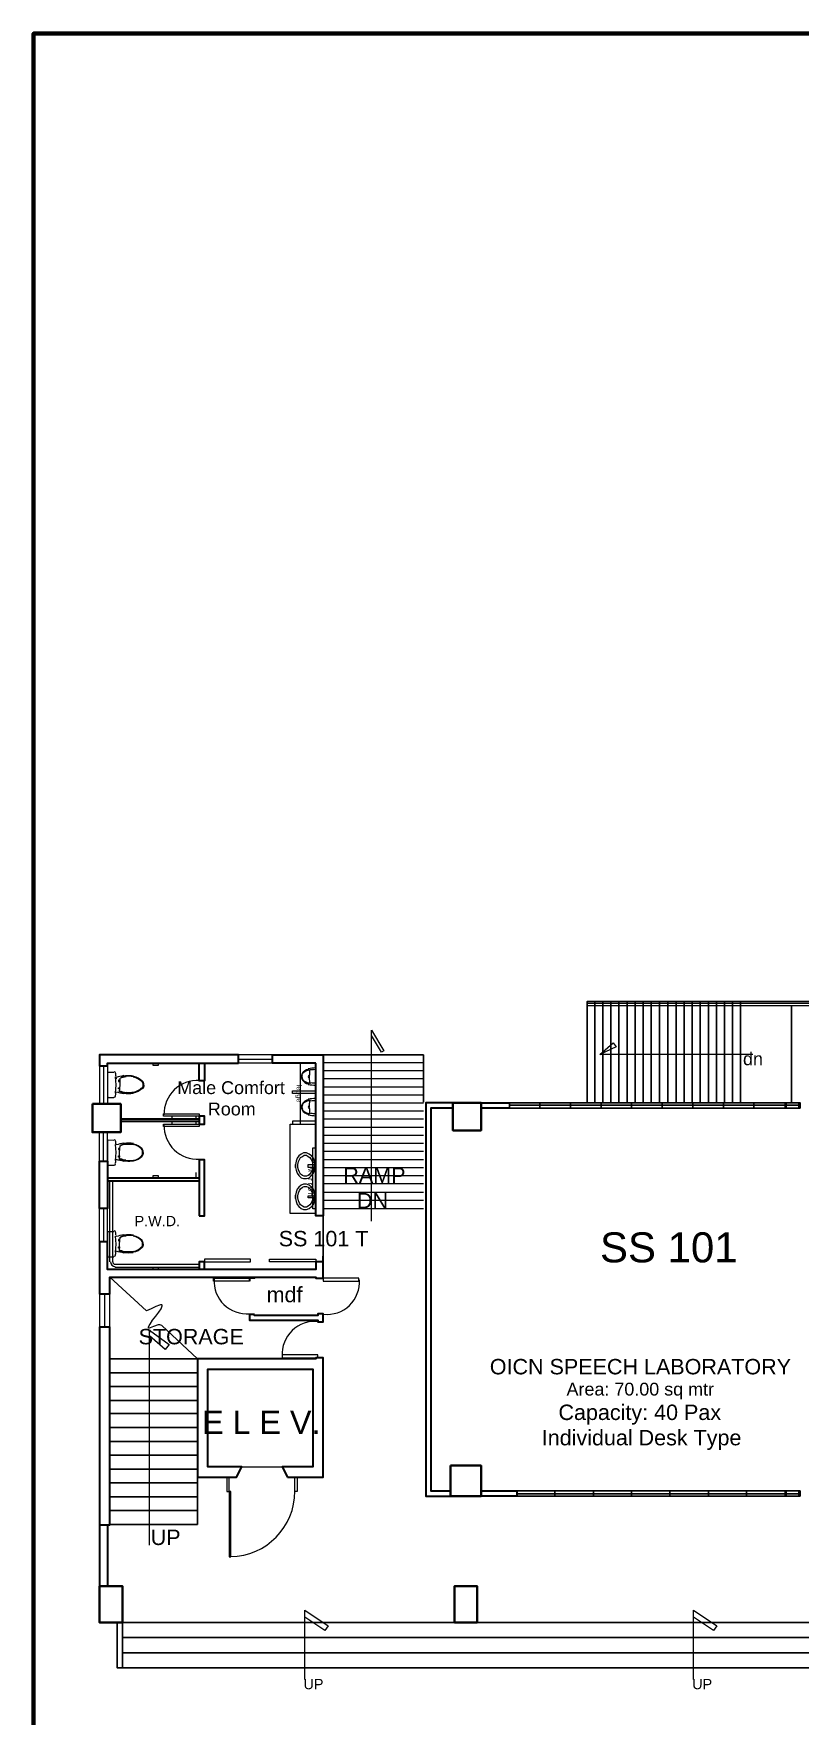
# Model space of a CAD drawing. Header units: inches. Extents: x 0 to 188, y 1 to 48.
# Drawn here: x 0 to 13.02, y 18.61 to 47.18 of the extents above; entities that cross this region are included whole.
import ezdxf

# ---------------------------------------------------------------- set-up
doc = ezdxf.new("R2010")
doc.units = ezdxf.units.IN
doc.header["$MEASUREMENT"] = 0
for name, color, linetype in [('PDF_BOUNDARIES', 5, 'Continuous'), ('PDF_COLUMN', 7, 'Continuous'), ('PDF_FURNITURES', 1, 'Continuous'), ('PDF_HATCH1', 3, 'Continuous'), ('PDF_PEN08', 6, 'Continuous'), ('PDF_Text', 7, 'Continuous'), ('PDF_WALLS', 3, 'Continuous')]:
    doc.layers.add(name, color=color, linetype=linetype)
for name, color, linetype, true_color in [('PDF_DIM', 7, 'Continuous', 0x767676), ('PDF_door', 7, 'Continuous', 0xdda500), ('PDF_Door Swing and Window', 7, 'Continuous', 0x95954a), ('PDF_window', 7, 'Continuous', 0xdda500)]:
    doc.layers.add(name, color=color, linetype=linetype, true_color=true_color)
doc.styles.add('PDF Arial-ItalicMT', font='arial.ttf')
doc.styles.add('PDF ArialMT', font='arial.ttf')

msp = doc.modelspace()

# ---------------------------------------------------------------- linework, layer by layer
at = {"layer": 'PDF_BOUNDARIES', "lineweight": 25}
for points in [[(19.096, 33.051), (17.363, 30.749), (9.401, 30.749), (9.401, 29.026)], [(9.528, 29.026), (9.528, 30.749)], [(9.665, 29.026), (9.665, 30.749)], [(9.803, 29.026), (9.803, 30.749)], [(9.94, 29.026), (9.94, 30.749)], [(10.077, 29.026), (10.077, 30.749)], [(10.214, 29.026), (10.214, 30.749)], [(10.351, 29.026), (10.351, 30.749)], [(10.488, 29.026), (10.488, 30.749)], [(10.625, 29.026), (10.625, 30.749)], [(10.772, 29.026), (10.772, 30.749)], [(10.909, 29.026), (10.909, 30.749)], [(11.046, 29.026), (11.046, 30.749)], [(11.183, 29.026), (11.183, 30.749)], [(11.32, 29.026), (11.32, 30.749)], [(11.458, 29.026), (11.458, 30.749)], [(11.595, 29.026), (11.595, 30.749)], [(11.732, 29.026), (11.732, 30.749)], [(11.869, 29.026), (11.869, 30.749)], [(12.006, 29.026), (12.006, 30.749)], [(12.868, 30.671), (12.868, 29.026)], [(4.916, 29.839), (6.62, 29.839), (6.62, 29.036)], [(4.916, 27.106), (4.916, 26.323)], [(2.781, 24.678), (1.293, 24.678)], [(2.781, 24.443), (1.293, 24.443)], [(2.781, 24.208), (1.293, 24.208)], [(2.781, 23.973), (1.293, 23.973)], [(2.781, 23.748), (1.293, 23.748)], [(2.781, 23.513), (1.293, 23.513)], [(2.781, 23.277), (1.293, 23.277)], [(2.781, 23.042), (1.293, 23.042)], [(2.781, 22.807), (1.293, 22.807)], [(2.781, 22.67), (2.781, 21.867), (1.293, 21.867)], [(2.781, 22.572), (1.293, 22.572)], [(2.781, 22.337), (1.293, 22.337)], [(2.781, 22.102), (1.293, 22.102)], [(1.42, 20.203), (1.42, 19.429), (1.508, 19.429), (1.508, 20.203), (63.663, 20.203)], [(1.508, 19.948), (63.643, 19.948)], [(1.508, 19.684), (63.643, 19.684)], [(1.508, 19.429), (63.643, 19.429)]]:
    msp.add_lwpolyline(points, dxfattribs=at)
at = {"layer": 'PDF_COLUMN', "lineweight": 40}
for points in [[(0.999, 29.006), (1.479, 29.006), (1.479, 28.526), (0.999, 28.526)], [(7.119, 29.026), (7.599, 29.026), (7.599, 28.556), (7.119, 28.556)], [(7.08, 22.866), (7.599, 22.866), (7.599, 22.347), (7.08, 22.347)], [(1.116, 20.819), (1.116, 20.203), (1.508, 20.203), (1.508, 20.819)], [(7.531, 20.203), (7.531, 20.819), (7.149, 20.819), (7.149, 20.203)]]:
    msp.add_lwpolyline(points, close=True, dxfattribs=at)
at = {"layer": 'PDF_DIM', "lineweight": 13}
for points in [[(4.603, 19.233), (4.603, 20.408), (5.004, 20.144), (4.945, 20.065), (4.603, 20.291)], [(11.203, 19.233), (11.203, 20.408), (11.604, 20.144), (11.546, 20.065), (11.203, 20.291)]]:
    msp.add_lwpolyline(points, dxfattribs=at)
at = {"layer": 'PDF_door', "lineweight": 0}
for points in [[(4.054, 29.839), (3.476, 29.839)], [(3.476, 29.77), (4.054, 29.77)], [(1.116, 29.653), (1.116, 29.006)], [(1.185, 29.653), (1.185, 29.006)], [(1.253, 29.653), (1.253, 29.006)], [(4.054, 29.702), (3.476, 29.702)], [(1.116, 28.037), (1.116, 28.526)], [(1.185, 28.037), (1.185, 28.526)], [(1.253, 28.037), (1.253, 28.526)], [(1.116, 26.666), (1.116, 27.234)], [(1.185, 27.234), (1.185, 26.666)], [(1.253, 26.666), (1.253, 27.234)], [(1.116, 25.784), (1.116, 25.216)], [(1.205, 25.784), (1.205, 25.216)], [(1.293, 25.216), (1.293, 25.784)], [(3.281, 22.67), (3.281, 22.426), (3.32, 22.426), (3.32, 22.67)], [(4.475, 22.67), (4.475, 22.426), (4.436, 22.426), (4.436, 22.67)]]:
    msp.add_lwpolyline(points, dxfattribs=at)
for points in [[(2.811, 28.801), (2.203, 28.801), (2.203, 28.84), (2.811, 28.84)], [(2.811, 28.664), (2.811, 28.624), (2.203, 28.624), (2.203, 28.664)], [(3.682, 26.323), (3.682, 26.372), (2.899, 26.372), (2.899, 26.323)], [(4.005, 26.323), (4.005, 26.372), (4.789, 26.372), (4.789, 26.323)], [(3.663, 26.049), (3.663, 26), (3.055, 26), (3.055, 26.049)], [(4.916, 26.049), (4.916, 26), (5.523, 26), (5.523, 26.049)], [(4.221, 24.746), (4.221, 24.697), (4.828, 24.697), (4.828, 24.746)], [(3.32, 22.426), (3.32, 21.319), (3.349, 21.319), (3.349, 22.426)]]:
    msp.add_lwpolyline(points, close=True, dxfattribs=at)
for centre, start, end in [((2.786, 28.835), 86.8359, 181.0821), ((2.786, 28.639), 178.9179, 273.1641)]:
    msp.add_arc(centre, 0.573, start, end, dxfattribs=at)
at = {"layer": 'PDF_Door Swing and Window', "lineweight": 13}
for centre, radius, start, end in [((3.618, 25.995), 0.553, 176.446, 275.0971), ((4.98, 25.985), 0.553, 263.9853, 3.9331), ((4.774, 24.761), 0.553, 83.974, 183.9442), ((3.325, 22.43), 1.111, 271.1206, 360)]:
    msp.add_arc(centre, radius, start, end, dxfattribs=at)
at = {"layer": 'PDF_FURNITURES', "lineweight": 20}
for points in [[(19.155, 33.051), (17.382, 30.71), (9.401, 30.71)], [(19.204, 33.051), (17.402, 30.671), (9.401, 30.671)], [(1.253, 29.525), (1.253, 29.329), (1.253, 29.134)], [(1.263, 29.545), (1.361, 29.545)], [(1.4, 29.32), (1.4, 29.329), (1.391, 29.467)], [(1.459, 29.212), (1.469, 29.329), (1.469, 29.447)], [(4.524, 29.702), (4.524, 28.664)], [(4.681, 29.574), (4.681, 29.574)], [(4.789, 29.329), (4.789, 29.467), (4.789, 29.604)], [(1.391, 29.192), (1.4, 29.329)], [(4.681, 29.359), (4.681, 29.359)], [(1.263, 29.114), (1.361, 29.114)], [(4.681, 29.055), (4.681, 29.055)], [(4.789, 29.085), (4.789, 28.948), (4.789, 28.81)], [(4.789, 27.146), (4.358, 27.146), (4.358, 28.664), (4.789, 28.664), (4.789, 28.712), (4.397, 28.712), (4.397, 28.664), (4.789, 28.664)], [(4.681, 28.84), (4.681, 28.84)], [(1.253, 28.38), (1.253, 28.184), (1.253, 27.978)], [(1.263, 28.399), (1.361, 28.389)], [(1.4, 28.174), (1.4, 28.184), (1.391, 28.321)], [(1.459, 28.066), (1.459, 28.184), (1.469, 28.301)], [(1.391, 28.047), (1.4, 28.184)], [(4.446, 27.929), (4.456, 27.88), (4.475, 27.831), (4.505, 27.792), (4.544, 27.753), (4.583, 27.743), (4.632, 27.743), (4.681, 27.753), (4.72, 27.792), (4.75, 27.831), (4.769, 27.88), (4.779, 27.929), (4.779, 27.978), (4.769, 28.037), (4.75, 28.086), (4.72, 28.125), (4.681, 28.154), (4.632, 28.174), (4.583, 28.174), (4.544, 28.154), (4.505, 28.125), (4.475, 28.086), (4.456, 28.037), (4.446, 27.978), (4.446, 27.929), (4.446, 27.958), (4.446, 27.978)], [(4.74, 27.929), (4.73, 27.89), (4.71, 27.851), (4.691, 27.812), (4.661, 27.792), (4.632, 27.782), (4.593, 27.782), (4.563, 27.792), (4.534, 27.812), (4.514, 27.851), (4.495, 27.89), (4.485, 27.929), (4.485, 27.978), (4.495, 28.027), (4.514, 28.066), (4.534, 28.096), (4.563, 28.115), (4.593, 28.135), (4.632, 28.135), (4.661, 28.115), (4.691, 28.096), (4.71, 28.066), (4.73, 28.027), (4.74, 27.978), (4.74, 27.929), (4.74, 27.89), (4.769, 27.89), (4.769, 27.929), (4.74, 27.929), (4.661, 27.929), (4.661, 27.978), (4.74, 27.978), (4.769, 27.978), (4.769, 27.929)], [(4.74, 27.978), (4.74, 28.017), (4.769, 28.017), (4.769, 27.978)], [(1.263, 27.968), (1.361, 27.968)], [(4.74, 27.978), (4.74, 27.978)], [(4.74, 27.929), (4.74, 27.929)], [(1.293, 26.323), (1.293, 27.704)], [(1.342, 26.323), (1.342, 27.704)], [(4.446, 27.4), (4.456, 27.351), (4.475, 27.302), (4.505, 27.263), (4.544, 27.234), (4.583, 27.214), (4.632, 27.214), (4.681, 27.234), (4.72, 27.263), (4.75, 27.302), (4.769, 27.351), (4.779, 27.4), (4.779, 27.459), (4.769, 27.508), (4.75, 27.557), (4.72, 27.596), (4.681, 27.625), (4.632, 27.645), (4.583, 27.645), (4.544, 27.625), (4.505, 27.596), (4.475, 27.557), (4.456, 27.508), (4.446, 27.459), (4.446, 27.4), (4.446, 27.43), (4.446, 27.459)], [(4.74, 27.41), (4.73, 27.361), (4.71, 27.322), (4.691, 27.293), (4.661, 27.273), (4.632, 27.253), (4.593, 27.253), (4.563, 27.273), (4.534, 27.293), (4.514, 27.322), (4.495, 27.361), (4.485, 27.41), (4.485, 27.449), (4.495, 27.498), (4.514, 27.537), (4.534, 27.567), (4.563, 27.596), (4.593, 27.606), (4.632, 27.606), (4.661, 27.596), (4.691, 27.567), (4.71, 27.537), (4.73, 27.498), (4.74, 27.449), (4.74, 27.41), (4.74, 27.361), (4.769, 27.361), (4.769, 27.41), (4.74, 27.41), (4.661, 27.41), (4.661, 27.449), (4.74, 27.449), (4.769, 27.449), (4.769, 27.41)], [(4.74, 27.449), (4.74, 27.498), (4.769, 27.498), (4.769, 27.449)], [(4.74, 27.449), (4.74, 27.449)], [(4.74, 27.41), (4.74, 27.41)], [(1.253, 26.822), (1.253, 26.627), (1.253, 26.431)], [(1.263, 26.842), (1.361, 26.842)], [(1.4, 26.617), (1.4, 26.627), (1.391, 26.764)], [(1.391, 26.49), (1.4, 26.627)], [(1.459, 26.509), (1.459, 26.627), (1.469, 26.744)], [(1.263, 26.411), (1.361, 26.411)], [(1.381, 26.284), (2.811, 26.284)], [(1.381, 26.235), (2.811, 26.235)]]:
    msp.add_lwpolyline(points, dxfattribs=at)
for points in [[(1.399, 29.475, 0.026205), (1.39, 29.534, 0.371179), (1.366, 29.555)], [(1.698, 29.472, -0.163595), (1.842, 29.391, 0.163553), (1.698, 29.472, -0.163506), (1.842, 29.391)], [(4.682, 29.582, 0.059501), (4.632, 29.568, 0.162328), (4.552, 29.503)], [(4.552, 29.439, 0.162328), (4.633, 29.377, 0.059501), (4.682, 29.361)], [(4.564, 29.504, 0.157618), (4.554, 29.472, 0.157618), (4.564, 29.439)], [(4.7, 29.584, 0.099949), (4.694, 29.584, 0.009939), (4.684, 29.579, 0.007046), (4.681, 29.476, 0.007046), (4.682, 29.372)], [(4.684, 29.364, 0.009939), (4.695, 29.362, 0.099949), (4.7, 29.359)], [(4.682, 29.064, 0.059488), (4.634, 29.048, 0.162327), (4.552, 28.986)], [(4.552, 28.922, 0.162327), (4.632, 28.857, 0.059488), (4.682, 28.843)], [(4.565, 28.986, 0.157609), (4.554, 28.953, 0.157609), (4.565, 28.921)], [(4.7, 29.066, 0.099896), (4.695, 29.063, 0.010067), (4.682, 29.063, 0.007046), (4.681, 28.958)], [(4.681, 28.949, 0.007046), (4.685, 28.846, 0.010067), (4.694, 28.841, 0.099896), (4.7, 28.842)], [(1.399, 28.32, 0.026205), (1.39, 28.378, 0.371179), (1.366, 28.399)], [(1.698, 28.326, -0.163595), (1.842, 28.246, 0.163553), (1.698, 28.326, -0.163506), (1.842, 28.246)], [(1.399, 26.772, 0.026205), (1.39, 26.831, 0.371179), (1.366, 26.852)], [(1.698, 26.769, -0.163595), (1.842, 26.689, 0.163553), (1.698, 26.769, -0.163506), (1.842, 26.689)]]:
    msp.add_lwpolyline(points, format="xyb", dxfattribs=at)
for points in [[(2.115, 29.702), (2.115, 29.662), (2.027, 29.662), (2.027, 29.702)], [(1.44, 29.388), (1.469, 29.388), (1.469, 29.408), (1.44, 29.408)], [(1.44, 29.28), (1.459, 29.28), (1.459, 29.261), (1.44, 29.261)], [(4.789, 29.232), (4.789, 29.183), (4.397, 29.183), (4.397, 29.232)], [(1.44, 28.233), (1.459, 28.233), (1.459, 28.252), (1.44, 28.252)], [(1.44, 28.125), (1.459, 28.125), (1.459, 28.105), (1.44, 28.105)], [(4.74, 28.262), (4.789, 28.262), (4.789, 27.224), (4.74, 27.224)], [(2.115, 27.792), (2.115, 27.753), (2.027, 27.753), (2.027, 27.792)], [(1.44, 26.685), (1.459, 26.685), (1.459, 26.705), (1.44, 26.705)], [(1.44, 26.578), (1.459, 26.578), (1.459, 26.558), (1.44, 26.558)], [(2.115, 26.235), (2.115, 26.196), (2.027, 26.196), (2.027, 26.235)]]:
    msp.add_lwpolyline(points, close=True, dxfattribs=at)
for points in [[(1.695, 29.196, 0.163558), (1.841, 29.276, -0.163601)], [(1.84, 29.27, 0.190011), (1.861, 29.327, -0.190052)], [(1.848, 29.263, 0.190074), (1.87, 29.328, -0.190114)], [(1.695, 28.041, 0.163558), (1.841, 28.12, -0.163601)], [(1.83, 28.124, 0.190011), (1.851, 28.182, -0.190052)], [(1.851, 28.185, 0.19006), (1.831, 28.243, -0.190003)], [(1.838, 28.118, 0.190074), (1.861, 28.182, -0.190114)], [(1.83, 26.567, 0.190011), (1.851, 26.625, -0.190052)], [(1.851, 26.628, 0.19006), (1.831, 26.686, -0.190003)], [(1.838, 26.561, 0.190074), (1.861, 26.625, -0.190114)], [(1.695, 26.494, 0.163558), (1.841, 26.573, -0.163601)]]:
    msp.add_lwpolyline(points, format="xyb", close=True, dxfattribs=at)
for centre, radius, start, end in [((1.268, 29.53), 0.0147, 89.7381, 179.7379), ((1.758, 28.149), 1.357, 99.5703, 105.2595), ((1.591, 29.168), 0.308, 94.3178, 112.6313), ((1.591, 29.168), 0.299, 94.3708, 113.3247), ((1.611, 29.001), 0.485, 79.9301, 98.9712), ((1.611, 29.041), 0.446, 79.5693, 96.2787), ((1.611, 29.041), 0.436, 79.5841, 96.2642), ((1.65, 29.217), 0.25, 42.3348, 79.4703), ((4.637, 29.471), 0.093, 148.5019, 178.3683), ((4.637, 29.471), 0.093, 181.6317, 211.4981), ((4.705, 29.432), 0.171, 101.6943, 150.6404), ((4.686, 29.471), 0.0245, 89.3033, 270.6967), ((4.911, 28.051), 1.572, 94.5324, 99.0422), ((4.686, 29.471), 0.0147, 88.9899, 271.0101), ((4.892, 27.903), 1.691, 93.2528, 96.315), ((0.837, 29.246), 0.563, 349.1065, 355.1114), ((1.767, 30.518), 1.355, 254.2101, 259.9115), ((1.591, 29.501), 0.309, 246.8482, 265.1598), ((1.591, 29.501), 0.299, 246.1498, 265.1004), ((1.611, 29.667), 0.485, 260.5085, 279.5462), ((1.621, 29.638), 0.446, 263.1998, 279.9107), ((1.621, 29.638), 0.436, 263.2118, 279.8914), ((1.65, 29.452), 0.25, 280.0082, 317.1425), ((1.65, 29.452), 0.26, 280.0366, 317.18), ((1.777, 29.334), 0.0832, 357.5005, 40.5456), ((1.777, 29.334), 0.0832, 357.5011, 40.5337), ((1.777, 29.334), 0.093, 357.4998, 40.5518), ((1.777, 29.334), 0.093, 357.4998, 40.5518), ((4.705, 29.511), 0.171, 209.3596, 258.3057), ((4.911, 30.891), 1.572, 260.9578, 265.4676), ((4.892, 31.05), 1.691, 263.685, 266.7472), ((1.268, 29.138), 0.0147, 179.74, 269.7349), ((1.366, 29.148), 0.0245, 269.0033, 350.4718), ((4.637, 28.954), 0.093, 148.5023, 178.3684), ((4.637, 28.954), 0.093, 181.6316, 211.4977), ((4.706, 28.914), 0.171, 101.695, 150.639), ((4.706, 28.993), 0.171, 209.361, 258.305), ((4.686, 28.954), 0.0245, 89.308, 270.692), ((4.911, 27.534), 1.572, 94.5318, 99.0417), ((4.686, 28.954), 0.0147, 88.9835, 271.0165), ((4.892, 27.377), 1.689, 93.2519, 96.3172), ((4.911, 30.374), 1.572, 260.9583, 265.4682), ((4.892, 30.53), 1.689, 263.6828, 266.7481), ((1.268, 28.384), 0.0147, 89.7381, 179.7379), ((1.758, 27.003), 1.357, 99.5703, 105.2595), ((1.591, 28.022), 0.308, 94.3178, 112.6313), ((1.591, 28.022), 0.299, 94.3708, 113.3247), ((1.611, 27.856), 0.485, 79.9301, 98.9712), ((1.611, 27.885), 0.446, 79.5693, 96.2787), ((1.611, 27.885), 0.436, 79.5841, 96.2642), ((1.65, 28.071), 0.25, 42.3348, 79.4703), ((0.837, 28.1), 0.563, 349.1065, 355.1114), ((1.767, 29.372), 1.355, 254.2101, 259.9115), ((1.591, 28.355), 0.309, 246.8482, 265.1598), ((1.591, 28.355), 0.299, 246.1498, 265.1004), ((1.611, 28.522), 0.485, 260.5085, 279.5462), ((1.621, 28.482), 0.446, 263.1998, 279.9107), ((1.621, 28.482), 0.436, 263.2118, 279.8914), ((1.65, 28.296), 0.25, 280.0082, 317.1425), ((1.65, 28.296), 0.26, 280.0366, 317.18), ((1.768, 28.189), 0.093, 357.4998, 40.5518), ((1.768, 28.189), 0.093, 357.4998, 40.5518), ((1.268, 27.983), 0.0147, 179.74, 269.7349), ((1.366, 27.993), 0.0245, 269.0033, 350.4718), ((1.268, 26.827), 0.0147, 89.7381, 179.7379), ((1.758, 25.446), 1.357, 99.5703, 105.2595), ((1.591, 26.465), 0.308, 94.3178, 112.6313), ((1.591, 26.465), 0.299, 94.3708, 113.3247), ((1.611, 26.299), 0.485, 79.9301, 98.9712), ((1.611, 26.338), 0.446, 79.5693, 96.2787), ((1.611, 26.338), 0.436, 79.5841, 96.2642), ((1.65, 26.749), 0.25, 280.0082, 317.1425), ((1.65, 26.514), 0.25, 42.3348, 79.4703), ((1.768, 26.632), 0.093, 357.4998, 40.5518), ((1.768, 26.632), 0.093, 357.4998, 40.5518), ((1.268, 26.436), 0.0147, 179.74, 269.7349), ((1.386, 26.328), 0.0832, 180.0003, 269.9997), ((1.386, 26.328), 0.0441, 179.9995, 270.0005), ((1.366, 26.445), 0.0245, 269.0033, 350.4718), ((0.837, 26.543), 0.563, 349.1065, 355.1114), ((1.767, 27.815), 1.355, 254.2101, 259.9115), ((1.591, 26.798), 0.309, 246.8482, 265.1598), ((1.591, 26.798), 0.299, 246.1498, 265.1004), ((1.611, 26.965), 0.485, 260.5085, 279.5462), ((1.621, 26.935), 0.446, 263.1998, 279.9107), ((1.621, 26.935), 0.436, 263.2118, 279.8914), ((1.65, 26.749), 0.26, 280.0366, 317.18)]:
    msp.add_arc(centre, radius, start, end, dxfattribs=at)
at = {"layer": 'PDF_HATCH1', "color": 8, "lineweight": 5, "true_color": 0x767676}
for points in [[(5.739, 27.018), (5.739, 30.26), (5.944, 29.907), (5.905, 29.888), (5.739, 30.172)], [(12.212, 29.848), (9.617, 29.848), (9.842, 30.044), (9.891, 29.976), (9.617, 29.848)], [(1.253, 29.447), (1.253, 29.447)], [(1.391, 29.447), (1.41, 29.447)], [(4.916, 29.711), (6.62, 29.711)], [(4.916, 29.574), (6.62, 29.574)], [(4.916, 29.437), (6.62, 29.437)], [(4.916, 29.3), (6.62, 29.3)], [(4.916, 29.163), (6.62, 29.163)], [(4.916, 29.026), (6.62, 29.026)], [(4.916, 28.889), (6.62, 28.889)], [(2.35, 28.752), (2.35, 28.801)], [(2.35, 28.664), (2.35, 28.712)], [(2.762, 28.752), (2.762, 28.801)], [(2.762, 28.664), (2.762, 28.712)], [(4.916, 28.752), (6.62, 28.752)], [(4.916, 28.615), (6.62, 28.615)], [(4.916, 28.477), (6.62, 28.477)], [(4.916, 28.34), (6.62, 28.34)], [(4.916, 28.203), (6.62, 28.203)], [(4.916, 28.066), (6.62, 28.066)], [(2.762, 27.753), (2.762, 27.841)], [(4.916, 27.929), (6.62, 27.929)], [(4.916, 27.792), (6.62, 27.792)], [(4.916, 27.655), (6.62, 27.655)], [(4.916, 27.508), (6.62, 27.508)], [(4.916, 27.371), (6.62, 27.371)], [(4.916, 27.234), (6.62, 27.234)], [(1.253, 26.558), (1.253, 26.558)], [(2.781, 24.678), (2.174, 25.246), (2.145, 25.256), (2.115, 25.256), (2.037, 25.226), (1.978, 25.207), (1.959, 25.197), (1.949, 25.197), (1.949, 25.207), (1.949, 25.216), (1.959, 25.246), (1.978, 25.265), (2.017, 25.334), (2.076, 25.403), (2.125, 25.471), (2.164, 25.53), (2.174, 25.559), (2.184, 25.579), (2.184, 25.589), (2.174, 25.598), (2.154, 25.598), (2.135, 25.589), (2.076, 25.569), (1.998, 25.53), (1.919, 25.491), (1.293, 26.068)], [(1.968, 21.515), (1.968, 25.167), (2.301, 24.923), (2.233, 24.835), (1.968, 25.07)], [(3.535, 22.847), (4.221, 22.847)]]:
    msp.add_lwpolyline(points, dxfattribs=at)
at = {"layer": 'PDF_PEN08', "lineweight": 80}
msp.add_lwpolyline([(68.687, 1.391), (0, 1.391), (0, 47.182), (68.687, 47.182)], close=True, dxfattribs=at)
at = {"layer": 'PDF_WALLS', "lineweight": 35}
for points in [[(3.476, 29.702), (3.476, 29.839), (1.116, 29.839), (1.116, 29.653), (1.253, 29.653), (1.253, 29.702)], [(4.789, 29.702), (4.054, 29.702), (4.054, 29.839), (4.916, 29.839), (4.916, 27.106), (4.789, 27.106)], [(2.811, 28.664), (2.899, 28.664), (2.899, 28.801), (2.811, 28.801)], [(1.116, 27.234), (1.116, 28.037), (1.253, 28.037), (1.253, 27.234)], [(2.811, 27.106), (2.899, 27.106), (2.899, 28.056), (2.811, 28.056)], [(3.751, 25.432), (3.663, 25.432), (3.663, 25.334), (4.828, 25.334), (4.828, 25.305), (4.916, 25.305), (4.916, 25.442), (4.828, 25.442), (4.828, 25.412), (3.751, 25.412)], [(4.309, 22.67), (4.916, 22.67), (4.916, 24.678), (4.916, 24.697), (4.789, 24.697), (4.789, 24.678), (2.781, 24.678), (2.781, 22.67), (3.447, 22.67), (3.535, 22.847), (2.957, 22.847), (2.957, 24.502), (4.74, 24.502), (4.74, 22.847), (4.221, 22.847)]]:
    msp.add_lwpolyline(points, close=True, dxfattribs=at)
for points in [[(2.899, 29.702), (2.899, 29.398), (2.811, 29.398), (2.811, 29.702)], [(7.119, 29.026), (6.659, 29.026), (6.659, 22.347), (7.08, 22.347)], [(7.119, 28.938), (6.747, 28.938), (6.747, 22.435), (7.08, 22.435)], [(7.599, 29.026), (8.079, 29.026)], [(8.079, 28.938), (7.599, 28.938)], [(1.479, 28.752), (2.811, 28.752)], [(1.479, 28.712), (2.811, 28.712)], [(1.253, 27.753), (2.811, 27.753)], [(1.253, 27.704), (2.811, 27.704)], [(4.916, 26.068), (4.916, 26.323), (4.789, 26.323), (4.789, 26.196), (1.253, 26.196), (1.253, 26.666), (1.116, 26.666), (1.116, 25.784), (1.293, 25.784), (1.293, 26.068), (4.789, 26.068), (4.789, 26.049), (4.916, 26.049), (4.916, 26.421)], [(2.899, 26.196), (2.899, 26.323), (2.811, 26.323), (2.811, 26.196)], [(3.751, 26.068), (3.751, 26.049), (3.663, 26.049)], [(3.663, 26.068), (3.663, 26)], [(1.116, 21.858), (1.293, 21.858), (1.293, 25.216), (1.116, 25.216), (1.116, 21.858), (1.116, 20.819)], [(7.599, 22.435), (8.206, 22.435), (8.206, 22.347), (7.599, 22.347)], [(1.253, 21.858), (1.253, 20.819)]]:
    msp.add_lwpolyline(points, dxfattribs=at)
at = {"layer": 'PDF_window', "lineweight": 25}
msp.add_lwpolyline([(12.76, 28.938), (8.079, 28.938), (8.079, 29.026), (12.76, 29.026), (13.015, 29.026), (13.015, 28.938)], close=True, dxfattribs=at)
for points in [[(12.76, 28.987), (8.079, 28.987)], [(8.598, 29.026), (8.598, 28.938)], [(9.117, 29.026), (9.117, 28.938)], [(9.636, 29.026), (9.636, 28.938)], [(10.155, 29.026), (10.155, 28.938)], [(10.674, 29.026), (10.674, 28.938)], [(11.193, 29.026), (11.193, 28.938)], [(11.712, 29.026), (11.712, 28.938)], [(12.231, 29.026), (12.231, 28.938)], [(12.76, 29.026), (12.76, 28.938), (12.76, 29.026)], [(12.76, 29.026), (12.76, 28.938)], [(12.78, 29.026), (12.78, 28.938)], [(12.78, 28.987), (12.995, 28.987)], [(12.995, 29.026), (12.995, 28.938)], [(8.206, 22.347), (12.76, 22.347), (13.015, 22.347), (13.015, 22.435), (12.76, 22.435), (8.206, 22.435)], [(12.76, 22.386), (8.206, 22.386)], [(8.853, 22.347), (8.853, 22.435)], [(9.509, 22.347), (9.509, 22.435)], [(10.155, 22.347), (10.155, 22.435)], [(10.801, 22.347), (10.801, 22.435)], [(11.458, 22.347), (11.458, 22.435)], [(12.104, 22.347), (12.104, 22.435)], [(12.76, 22.347), (12.76, 22.435)], [(12.78, 22.347), (12.78, 22.435)], [(12.78, 22.386), (12.995, 22.386)], [(12.995, 22.347), (12.995, 22.435)]]:
    msp.add_lwpolyline(points, dxfattribs=at)

# ---------------------------------------------------------------- texts
at = {"layer": 'PDF_Text', "attachment_point": 4, "style": 'PDF ArialMT'}
for s, insert, char_height in [('dn', (12.046, 29.772), 0.2179), ('Male Comfort', (2.439, 29.282), 0.21794), ('Room', (2.958, 28.92), 0.2179), ('P.W.D.', (1.714, 27.018), 0.1744), ('SS 101 T', (4.162, 26.718), 0.2615), ('SS 101', (9.617, 26.568), 0.51), ('mdf', (3.956, 25.768), 0.2615), ('STORAGE', (1.782, 25.054), 0.2615), ('OICN SPEECH LABORATORY', (7.746, 24.544), 0.26153), ('Area: 70.00 sq mtr', (9.049, 24.131), 0.21794), ('Capacity: 40 Pax', (8.912, 23.731), 0.26153), ('Individual Desk Type', (8.628, 23.301), 0.26153), ('UP', (4.583, 19.154), 0.1744), ('UP', (11.184, 19.154), 0.1744)]:
    msp.add_mtext(s, dxfattribs=dict(at, insert=insert, char_height=char_height))
at = {"layer": 'PDF_Text', "attachment_point": 4, "rotation": 270, "style": 'PDF Arial-ItalicMT'}
for s, insert, char_height in [('ledge', (4.497, 29.331), 0.0872), ('M i r r o r', (4.702, 27.94), 0.08667)]:
    msp.add_mtext(s, dxfattribs=dict(at, insert=insert, char_height=char_height))
at = {"layer": 'PDF_Text', "color": 8, "true_color": 0x767676, "attachment_point": 4, "style": 'PDF ArialMT'}
for s, insert, char_height in [('RAMP', (5.259, 27.796), 0.2615), ('  DN', (5.288, 27.365), 0.2615), ('E L E V.', (2.86, 23.601), 0.3923), ('UP', (1.988, 21.646), 0.2615)]:
    msp.add_mtext(s, dxfattribs=dict(at, insert=insert, char_height=char_height))

doc.saveas('drawing.dxf')
